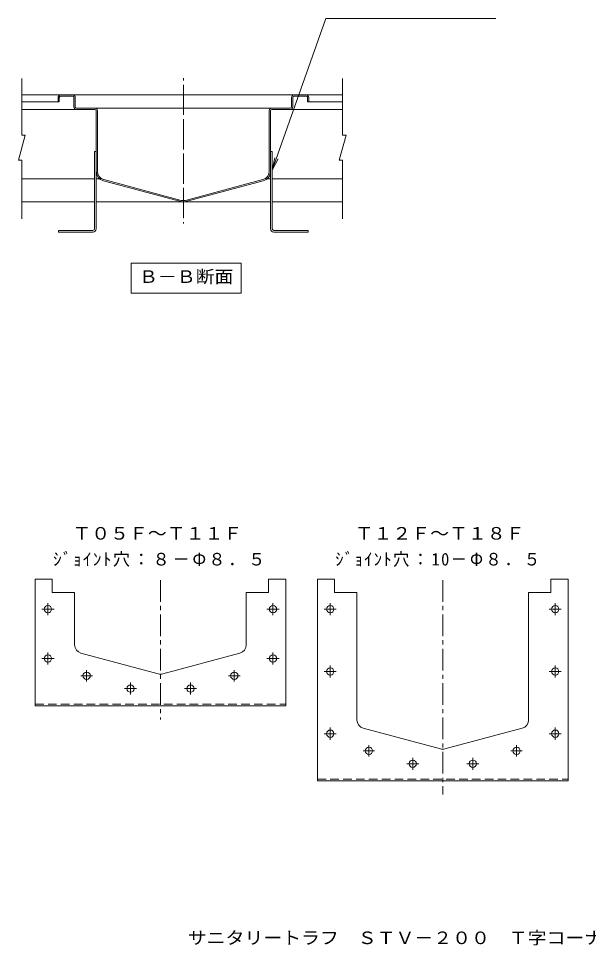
# Model space of a CAD drawing. Units: millimetres at full size, sheet at 1:5; details may follow other scales. Extents: x -1165 to 1205, y -959 to 958.
# Drawn here: x -377 to 287, y -959 to 121 of the extents above; entities that cross this region are included whole.
import ezdxf
from ezdxf.enums import TextEntityAlignment as Align

# ---------------------------------------------------------------- set-up
doc = ezdxf.new("R2010")
doc.units = ezdxf.units.MM
doc.header["$LTSCALE"] = 5
for name, pattern in [('CHAIN1', [8, 5, -1, 1, -1]), ('CHAIN2', [12, 9, -1, 1, -1]), ('DASHED2', [3, 2, -1])]:
    doc.linetypes.add(name, pattern=pattern)
for name, color, linetype, lineweight in [('0-0_通り芯', 3, 'Continuous', 9), ('0-1_躯体', 6, 'Continuous', 9), ('0-3_建具', 4, 'Continuous', 9), ('0-4_その他', 7, 'Continuous', 9), ('0-5_寸法', 7, 'Continuous', 9), ('0-F_092', 7, 'Continuous', 9)]:
    doc.layers.add(name, color=color, linetype=linetype, lineweight=lineweight)
doc.layers.add('F-F_F-Fﾚｲﾔ', color=2, linetype='Continuous')
doc.styles.add('ＭＳ ゴシック', font='')
doc.styles.get('ＭＳ ゴシック').set_extended_font_data('MS Gothic')

msp = doc.modelspace()

# ---------------------------------------------------------------- linework, layer by layer
at = {"layer": '0-0_通り芯', "linetype": 'CHAIN1'}
for p, q in [((-185.102, -111.686), (-185.102, 51.343)), ((-185.102, 43.501), (-185.102, -118.058))]:
    msp.add_line(p, q, dxfattribs=at)
at = {"layer": '0-0_通り芯'}
for p, q in [((-331.102, 28.69), (-331.102, 23.69)), ((-329.602, 23.69), (-331.102, 23.69)), ((-329.602, 28.69), (-329.602, 23.69)), ((-314.102, 31.69), (-328.102, 31.69)), ((-328.102, 30.19), (-314.102, 30.19)), ((-312.602, 28.69), (-312.602, 17.69)), ((-311.102, 17.69), (-311.102, 28.69)), ((-59.102, 17.69), (-59.102, 28.69)), ((-57.602, 28.69), (-57.602, 17.69)), ((-42.103, 31.69), (-56.102, 31.69)), ((-42.103, 30.19), (-56.102, 30.19)), ((-40.603, 28.69), (-40.603, 23.69)), ((-40.603, 23.69), (-39.102, 23.69)), ((-39.102, 28.69), (-39.102, 23.69)), ((-288.102, 16.19), (-309.602, 16.19)), ((-288.102, 14.69), (-309.602, 14.69)), ((-288.102, 16.19), (-82.102, 16.19)), ((-286.602, -57.289), (-286.602, 13.19)), ((-285.102, -57.289), (-285.102, 13.19)), ((-85.103, -57.289), (-85.103, 13.19)), ((-83.602, -57.289), (-83.602, 13.19)), ((-60.602, 16.19), (-82.102, 16.19)), ((-82.102, 14.69), (-60.602, 14.69)), ((-188.079, -92.512), (-278.078, -68.398)), ((-277.69, -66.948), (-187.691, -91.063)), ((-92.514, -66.948), (-182.514, -91.063)), ((-92.126, -68.397), (-182.126, -92.512))]:
    msp.add_line(p, q, dxfattribs=at)
at = {"layer": '0-0_通り芯', "color": 4, "linetype": 'CHAIN2'}
for p, q in [((-304.415, -644.681), (-291.155, -644.681)), ((-297.785, -638.046), (-297.785, -651.311)), ((-119.154, -644.681), (-132.414, -644.681)), ((-125.784, -638.046), (-125.784, -651.311)), ((24.408, -732.181), (37.668, -732.181)), ((31.038, -725.546), (31.038, -738.811)), ((209.669, -732.181), (196.409, -732.181)), ((203.039, -725.546), (203.039, -738.811))]:
    msp.add_line(p, q, dxfattribs=at)
at = {"layer": '0-0_通り芯', "color": 4}
for centre in [(-297.785, -644.681), (-125.784, -644.681), (31.038, -732.181), (203.039, -732.181)]:
    msp.add_circle(centre, 4.25, dxfattribs=at)
at = {"layer": '0-0_通り芯'}
for centre, radius, start, end in [((-328.102, 28.69), 3, 90, 180), ((-328.102, 28.69), 1.5, 90, 180), ((-314.102, 28.69), 3, 0, 90), ((-314.102, 28.69), 1.5, 0, 90), ((-56.102, 28.69), 3, 90, 180), ((-56.102, 28.69), 1.5, 90, 180), ((-42.103, 28.69), 3, 0, 90), ((-42.103, 28.69), 1.5, 0, 90), ((-309.602, 17.69), 3, 180, 270), ((-309.602, 17.69), 1.5, 180, 270), ((-288.102, 13.19), 3, 0, 90), ((-288.102, 13.19), 1.5, 0, 90), ((-82.102, 13.19), 3, 90, 180), ((-82.102, 13.19), 1.5, 90, 180), ((-60.602, 17.69), 3, 270, 0), ((-60.602, 17.69), 1.5, 270, 0), ((-275.102, -57.289), 11.5, 180, 254.99979), ((-275.102, -57.289), 10, 180, 254.99962), ((-95.103, -57.289), 10, 285.00038, 0), ((-95.102, -57.289), 11.5, 285.00021, 0), ((-185.103, -81.404), 11.5, 255.00041, 284.99959), ((-185.103, -81.404), 10, 254.99962, 285.00038)]:
    msp.add_arc(centre, radius, start, end, dxfattribs=at)
at = {"layer": '0-1_躯体'}
for p, q in [((-286.602, -34.102), (-288.602, -34.102)), ((-288.602, -124.102), (-288.602, -34.102)), ((-286.602, -34.102), (-286.602, -124.102)), ((-83.602, -34.102), (-81.602, -34.102)), ((-83.602, -124.102), (-83.602, -34.102)), ((-81.602, -124.102), (-81.602, -34.102)), ((-330.602, -126.102), (-330.602, -128.102)), ((-290.602, -126.102), (-330.602, -126.102)), ((-290.602, -128.102), (-330.602, -128.102)), ((-79.602, -126.102), (-39.602, -126.102)), ((-79.602, -128.102), (-39.602, -128.102)), ((-39.602, -126.102), (-39.602, -128.102))]:
    msp.add_line(p, q, dxfattribs=at)
at = {"layer": '0-1_躯体', "color": 4, "linetype": 'CHAIN1'}
for p, q in [((-211.785, -533.449), (-211.785, -695.576)), ((117.038, -533.449), (117.038, -783.076)), ((-342.834, -574.22), (-342.834, -560.147)), ((-80.735, -574.22), (-80.735, -560.147)), ((-14.011, -574.22), (-14.011, -560.147)), ((248.088, -574.22), (248.088, -560.147)), ((-335.798, -567.184), (-349.871, -567.184)), ((-87.772, -567.184), (-73.699, -567.184)), ((-6.975, -567.184), (-21.048, -567.184)), ((241.051, -567.184), (255.125, -567.184)), ((-335.798, -624.68), (-349.871, -624.68)), ((-342.834, -631.717), (-342.834, -617.644)), ((-87.772, -624.68), (-73.699, -624.68)), ((-80.735, -631.717), (-80.735, -617.644)), ((-14.011, -646.719), (-14.011, -632.646)), ((248.088, -646.719), (248.088, -632.646)), ((-6.975, -639.682), (-21.048, -639.682)), ((241.051, -639.682), (255.125, -639.682)), ((-246.784, -666.717), (-246.784, -652.644)), ((-176.785, -666.717), (-176.785, -652.644)), ((-239.748, -659.681), (-253.821, -659.681)), ((-183.821, -659.681), (-169.748, -659.681)), ((-6.975, -712.18), (-21.048, -712.18)), ((-14.011, -719.217), (-14.011, -705.144)), ((241.051, -712.18), (255.125, -712.18)), ((248.088, -719.217), (248.088, -705.144)), ((82.039, -754.217), (82.039, -740.144)), ((152.038, -754.217), (152.038, -740.144)), ((89.075, -747.181), (75.002, -747.181)), ((145.002, -747.181), (159.075, -747.181))]:
    msp.add_line(p, q, dxfattribs=at)
at = {"layer": '0-1_躯体', "color": 4, "linetype": 'DASHED2'}
for p, q in [((-357.785, -677.681), (-65.785, -677.681)), ((-28.962, -765.181), (263.038, -765.181))]:
    msp.add_line(p, q, dxfattribs=at)
at = {"layer": '0-1_躯体'}
for centre, radius, start, end in [((-290.602, -124.102), 2, 270, 0), ((-290.602, -124.102), 4, 270, 0), ((-79.602, -124.102), 4, 180, 270), ((-79.602, -124.102), 2, 180, 270)]:
    msp.add_arc(centre, radius, start, end, dxfattribs=at)
at = {"layer": '0-3_建具'}
for p, q in [((-337.785, -532.181), (-357.785, -532.181)), ((-357.785, -532.181), (-357.785, -679.681)), ((-337.785, -547.681), (-337.785, -532.181)), ((-85.785, -547.681), (-85.785, -532.181)), ((-85.784, -547.681), (-85.784, -532.181)), ((-8.962, -532.181), (-28.962, -532.181)), ((-28.962, -532.181), (-28.962, -767.181)), ((-8.962, -547.681), (-8.962, -532.181)), ((243.038, -547.681), (243.038, -532.181)), ((243.038, -532.181), (263.039, -532.181)), ((243.039, -547.681), (243.039, -532.181)), ((263.038, -532.181), (263.038, -767.181)), ((263.039, -532.181), (263.039, -767.181)), ((-337.785, -547.681), (-311.785, -547.681)), ((-311.786, -608.659), (-311.785, -547.681)), ((-111.786, -608.659), (-111.785, -547.681)), ((-85.784, -547.681), (-111.785, -547.681)), ((-111.784, -608.659), (-111.784, -547.681)), ((-8.962, -547.681), (17.038, -547.681)), ((17.038, -696.159), (17.038, -547.681)), ((243.039, -547.681), (217.037, -547.681)), ((217.037, -696.159), (217.037, -547.681)), ((217.039, -696.159), (217.039, -547.681)), ((-304.374, -618.318), (-214.373, -642.434)), ((-119.197, -618.319), (-209.196, -642.434)), ((-357.785, -679.681), (-65.785, -679.681)), ((24.449, -705.819), (114.45, -729.935)), ((209.625, -705.819), (119.627, -729.934)), ((-28.962, -767.181), (263.038, -767.181))]:
    msp.add_line(p, q, dxfattribs=at)
msp.add_lwpolyline([(-85.785, -532.181), (-65.785, -532.181), (-65.785, -679.681)], dxfattribs=at)
for centre in [(-342.834, -567.184), (-80.735, -567.184), (-14.011, -567.184), (248.088, -567.184), (-342.834, -624.68), (-80.735, -624.68), (-14.011, -639.682), (248.088, -639.682), (-246.784, -659.681), (-176.785, -659.681), (-14.011, -712.18), (248.088, -712.18), (82.039, -747.181), (152.038, -747.181)]:
    msp.add_circle(centre, 4.25, dxfattribs=at)
for centre, start, end in [((-301.786, -608.659), 179.99956, 254.99968), ((-121.786, -608.659), 285.00032, 359.9997), ((-211.785, -632.775), 254.99971, 285.00029), ((27.038, -696.159), 179.99987, 254.99982), ((207.037, -696.159), 285.00032, 359.99987), ((117.038, -720.275), 254.99974, 285.00029)]:
    msp.add_arc(centre, 10, start, end, dxfattribs=at)
at = {"layer": '0-4_その他'}
for q in [(-78.498, -41.381), (-74.805, -42.685)]:
    msp.add_line((-81.602, -56.057), q, dxfattribs=at)
at = {"layer": '0-5_寸法'}
for p, q in [((-245.807, -164.117), (-117.807, -164.117)), ((-245.807, -164.117), (-245.807, -199.117)), ((-117.807, -164.117), (-117.807, -199.117)), ((-245.807, -199.117), (-117.807, -199.117))]:
    msp.add_line(p, q, dxfattribs=at)
at = {"layer": '0-F_092'}
for p, q in [((-81.602, -56.057), (-19.221, 120.648)), ((-19.221, 120.648), (178.97, 120.648))]:
    msp.add_line(p, q, dxfattribs=at)
at = {"layer": '0-F_092', "color": 3}
for p, q in [((-373.209, -15.146), (-373.209, 50.699)), ((0.43, -15.146), (0.43, 50.699)), ((0.43, 31.69), (-373.209, 31.69)), ((-329.602, 23.69), (-373.209, 23.69)), ((-40.603, 23.69), (0.43, 23.69)), ((-288.102, 14.69), (-373.209, 14.69)), ((-82.102, 14.69), (0.43, 14.69)), ((-369.299, -15.146), (-377.119, -44.329)), ((-373.209, -15.146), (-369.299, -15.146)), ((4.34, -15.146), (-3.48, -44.329)), ((0.43, -15.146), (4.34, -15.146)), ((-377.119, -44.329), (-373.209, -44.329)), ((-373.209, -112.627), (-373.209, -44.329)), ((-3.48, -44.329), (0.43, -44.329)), ((0.43, -112.627), (0.43, -44.329)), ((-288.602, -66.113), (-373.209, -66.113)), ((-286.602, -66.113), (-282.476, -66.113)), ((-87.728, -66.113), (-83.602, -66.113)), ((-81.602, -66.113), (0.43, -66.113)), ((-288.602, -92.904), (-373.209, -92.904)), ((-122.628, -92.904), (-286.602, -92.904)), ((-131.602, -92.904), (-83.602, -92.904)), ((-81.602, -92.904), (0.43, -92.904))]:
    msp.add_line(p, q, dxfattribs=at)

# ---------------------------------------------------------------- texts
at = {"layer": '0-5_寸法', "color": 2, "style": 'ＭＳ ゴシック', "width": 1.1}
msp.add_text('Ｂ－Ｂ断面', height=14.66, dxfattribs=at).set_placement((-236.807, -191.617), align=Align.BOTTOM_LEFT)
at = {"layer": '0-F_092', "style": 'ＭＳ ゴシック', "width": 1.1}
for s, p in [('Ｔ０５Ｆ～Ｔ１１Ｆ', (-314.457, -490.593)), ('Ｔ１２Ｆ～Ｔ１８Ｆ', (14.366, -490.593))]:
    msp.add_text(s, height=14.66, dxfattribs=at).set_placement(p, align=Align.BOTTOM_LEFT)
at = {"layer": '0-F_092', "char_height": 14.66, "attachment_point": 7, "style": 'ＭＳ ゴシック'}
for s, insert in [('\\T1.16;ｼﾞｮｲﾝﾄ穴：８－Φ８．５', (-336.957, -517.954)), ('\\T1.18;\\W0.95;ｼﾞｮｲﾝﾄ穴：10－Φ８．５', (-8.134, -517.954))]:
    msp.add_mtext(s, dxfattribs=dict(at, insert=insert))
at = {"layer": 'F-F_F-Fﾚｲﾔ', "style": 'ＭＳ ゴシック', "width": 1.1}
msp.add_text('サニタリートラフ\u3000ＳＴＶ－２００\u3000Ｔ字コーナー\u3000Ｔ０１Ｆ～Ｔ１８Ｆ', height=14.66, dxfattribs=at).set_placement((-180, -961.639), align=Align.BOTTOM_LEFT)

doc.saveas('drawing.dxf')
